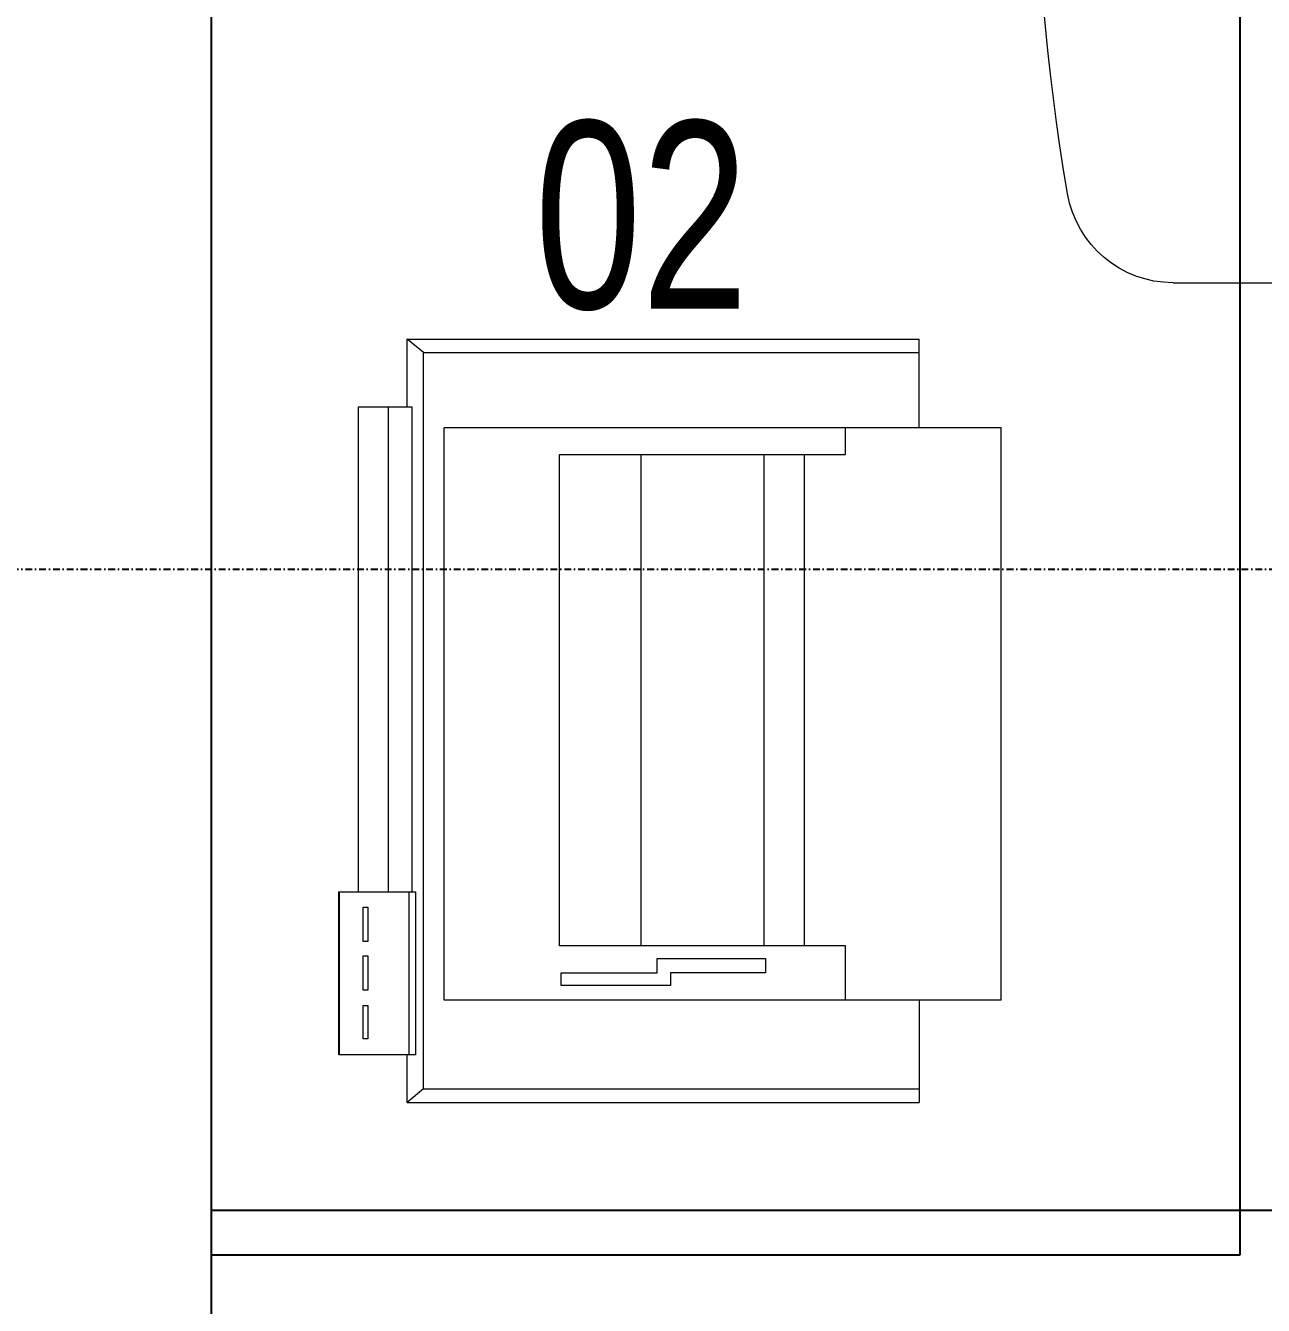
# Model space of a CAD drawing. Extents: x -12260 to 57327, y -29287 to 19916.
# Drawn here: x 29229 to 29807, y 2596 to 3193 of the extents above; entities that cross this region are included whole.
import ezdxf

# ---------------------------------------------------------------- set-up
doc = ezdxf.new("R2010")
doc.units = 0
doc.header["$LTSCALE"] = 0.25
doc.linetypes.add('DASHDOT', pattern=[25.4, 12.7, -6.35, 0, -6.35])
for name, color, linetype, lineweight in [('01-First Floor$0$72_EGR_EQP_TAG', 142, 'Continuous', 5), ('01-First Floor$0$LOADING', 253, 'Continuous', 5), ('01-First Floor$0$Walls', 251, 'Continuous', 5), ('E-LITE-CLNG-CNDT', 6, 'DASHDOT', 35), ('F-ALRM-CLNG-CNDT', 51, 'DASHDOT', 25)]:
    doc.layers.add(name, color=color, linetype=linetype, lineweight=lineweight)
doc.layers.add('01-First Floor$0$FALSE CEILING', color=251, linetype='Continuous')
doc.styles.add('01-First Floor$0$X3G_ENTITY_257CFD', font='swisscl.ttf', dxfattribs={"height": 200})

# ---------------------------------------------------------------- blocks, each defined once
blk = doc.blocks.new('01-First Floor$0$ITPPLT2C-P')
at = {"color": 0}
for p, q in [((0.02286, 0.03177), (0.26184, 0.03177)), ((0.03041, 0.02557), (0.02286, 0.03177)), ((0.02286, 0), (0.02286, 0.03177)), ((0.26184, -0.00959), (0.26184, 0.03177)), ((0.03041, -0.31823), (0.03041, 0.02557)), ((0.03041, 0.02557), (0.26184, 0.02557)), ((0, 0), (0, -0.22622)), ((0.02518, 0), (0, 0)), ((0.01395, 0), (0.01395, -0.22622)), ((0.02518, 0), (0.01395, 0)), ((0.02518, -0.22622), (0.02518, 0)), ((0.0401, -0.27688), (0.0401, -0.00959)), ((0.3, -0.00959), (0.0401, -0.00959)), ((0.22741, -0.02218), (0.22741, -0.00959)), ((0.3, -0.27688), (0.3, -0.00959)), ((0.09395, -0.2515), (0.09395, -0.02218)), ((0.09395, -0.02218), (0.22741, -0.02218)), ((0.13211, -0.2515), (0.13211, -0.02218)), ((0.18945, -0.2515), (0.18945, -0.02218)), ((0.20824, -0.2515), (0.20824, -0.02218)), ((-0.0091, -0.22622), (0.02673, -0.22622)), ((-0.0091, -0.30235), (-0.0091, -0.22622)), ((-0.00872, -0.22622), (0.02363, -0.22622)), ((-0.00872, -0.30235), (-0.00872, -0.22622)), ((0, -0.22622), (0.02518, -0.22622)), ((0.01395, -0.22622), (0.02518, -0.22622)), ((0.02363, -0.22622), (0.02363, -0.30235)), ((0.02673, -0.22622), (0.02673, -0.30235)), ((0.00232, -0.24947), (0.00232, -0.23339)), ((0.00232, -0.23339), (0.00446, -0.23339)), ((0.00446, -0.23339), (0.00446, -0.24947)), ((0.00446, -0.24947), (0.00232, -0.24947)), ((0.00232, -0.27213), (0.00232, -0.25625)), ((0.00232, -0.25625), (0.00446, -0.25625)), ((0.00446, -0.25625), (0.00446, -0.27213)), ((0.22741, -0.2515), (0.09395, -0.2515)), ((0.22741, -0.27688), (0.22741, -0.2515)), ((0.13947, -0.2575), (0.19003, -0.2575)), ((0.13947, -0.26409), (0.13947, -0.2575)), ((0.19003, -0.2575), (0.19003, -0.26409)), ((0.09472, -0.2701), (0.09472, -0.26409)), ((0.09472, -0.26409), (0.13947, -0.26409)), ((0.19003, -0.26409), (0.14567, -0.26409)), ((0.14567, -0.26409), (0.14567, -0.2701)), ((0.00446, -0.27213), (0.00232, -0.27213)), ((0.14567, -0.2701), (0.09472, -0.2701)), ((0.00232, -0.29499), (0.00232, -0.2793)), ((0.00232, -0.2793), (0.00446, -0.2793)), ((0.00446, -0.2793), (0.00446, -0.29499)), ((0.3, -0.27688), (0.0401, -0.27688)), ((0.26184, -0.27688), (0.26184, -0.32462)), ((0.00446, -0.29499), (0.00232, -0.29499)), ((0.02673, -0.30235), (-0.0091, -0.30235)), ((0.02363, -0.30235), (-0.00872, -0.30235)), ((0.02286, -0.32462), (0.02286, -0.30235)), ((0.03041, -0.31823), (0.02286, -0.32462)), ((0.03041, -0.31823), (0.26184, -0.31823)), ((0.02286, -0.32462), (0.26184, -0.32462))]:
    blk.add_line(p, q, dxfattribs=at)
blk = doc.blocks.new('01-First Floor$0$GF21018-P')
at = {"color": 0}
blk.add_line((0.22049, 0.47563), (0.22049, 0.0675), dxfattribs=at)
for centre, radius, start, end in [((-0.0001, -0.52948), 1.06948, 80.36712, 99.63288), ((0.17049, 0.47563), 0.05, 0, 80.36712)]:
    blk.add_arc(centre, radius, start, end, dxfattribs=at)
blk = doc.blocks.new('01-First Floor')
at = {"layer": '01-First Floor$0$FALSE CEILING'}
for p, q in [((29795.56, 4520, -0.1), (29795.56, 2619.1, -0.1)), ((29795.56, 2619.1, -0.1), (29315.56, 2619.1, -0.1))]:
    blk.add_line(p, q, dxfattribs=at)
at = {"layer": '01-First Floor$0$FALSE CEILING', "linetype": 'Continuous'}
blk.add_line((29315.56, 2640), (32976, 2640), dxfattribs=at)
at = {"layer": '01-First Floor$0$FALSE CEILING'}
blk.add_lwpolyline([(29315.56, 5000), (32976, 5000), (32976, 1440), (29315.56, 1440)], close=True, dxfattribs=at)
at = {"layer": '01-First Floor$0$LOADING'}
for p, q in [((29795.56, 4520, -0.1), (29795.56, 2619.1, -0.1)), ((29795.56, 2619.1, -0.1), (29315.56, 2619.1, -0.1))]:
    blk.add_line(p, q, dxfattribs=at)
at = {"layer": '01-First Floor$0$Walls'}
blk.add_line((29315.56, 2540), (29315.56, 5000), dxfattribs=at)
at = {"layer": '01-First Floor$0$LOADING', "extrusion": (7.77426e-06, 2.24021e-05, 1), "xscale": -1000, "yscale": 1000.000000000001, "zscale": 1000, "rotation": 90.00141075505213}
blk.add_blockref('01-First Floor$0$GF21018-P', (30240.04, 3293.57, 0.21), dxfattribs=at)
at = {"layer": '01-First Floor$0$LOADING', "extrusion": (-7.77425e-06, 2.55393e-17, -1), "xscale": -1000, "yscale": 999.9999999999978, "zscale": 1000}
blk.add_blockref('01-First Floor$0$ITPPLT2C-P', (-29384.06, 3014.98, -0.13), dxfattribs=at)
at = {"layer": '01-First Floor$0$72_EGR_EQP_TAG', "insert": (29516.26, 3148.5, -0.1), "char_height": 87.473, "attachment_point": 2, "style": '01-First Floor$0$X3G_ENTITY_257CFD'}
blk.add_mtext('02', dxfattribs=at)

msp = doc.modelspace()

# ---------------------------------------------------------------- linework, layer by layer
at = {"layer": 'F-ALRM-CLNG-CNDT'}
msp.add_lwpolyline([(27316.26, 3327.16), (27316.26, 3039.29, 0.414214), (27416.26, 2939.29), (30604.12, 2939.29)], format="xyb", dxfattribs=at)

# ---------------------------------------------------------------- block references
at = {"layer": 'E-LITE-CLNG-CNDT'}
msp.add_blockref('01-First Floor', (0, 0), dxfattribs=at)

doc.saveas('drawing.dxf')
